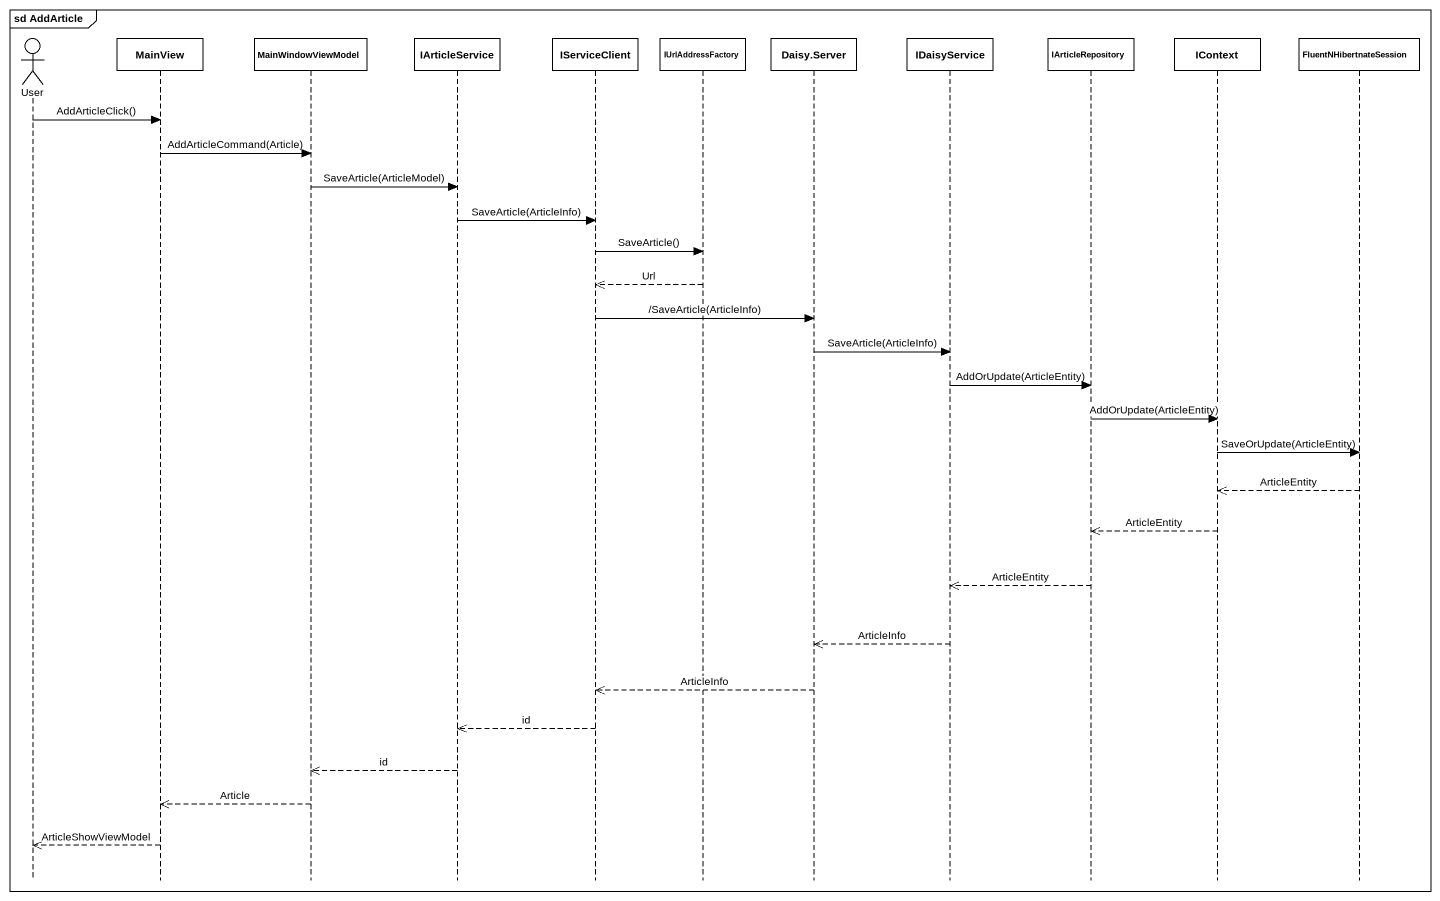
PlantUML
@startuml
mainframe sd AddArticle
hide footbox
actor User
participant MainView #FFFFFF
participant MainWindowViewModel #FFFFFF
participant IArticleService #FFFFFF
participant IServiceClient #FFFFFF
participant IUrlAddressFactory #FFFFFF
participant "Daisy.Server" as Daisy_Server #FFFFFF
participant IDaisyService #FFFFFF
participant IArticleRepository #FFFFFF
participant IContext #FFFFFF
participant FluentNHibertnateSession #FFFFFF

User -> MainView : AddArticleClick()
MainView -> MainWindowViewModel : AddArticleCommand(Article)
MainWindowViewModel -> IArticleService : SaveArticle(ArticleModel)
IArticleService -> IServiceClient : SaveArticle(ArticleInfo)
IServiceClient -> IUrlAddressFactory : SaveArticle()
IUrlAddressFactory -->> IServiceClient : Url
IServiceClient -> Daisy_Server : /SaveArticle(ArticleInfo)
Daisy_Server -> IDaisyService : SaveArticle(ArticleInfo)
IDaisyService -> IArticleRepository : AddOrUpdate(ArticleEntity)
IArticleRepository -> IContext : AddOrUpdate(ArticleEntity)
IContext -> FluentNHibertnateSession : SaveOrUpdate(ArticleEntity)
FluentNHibertnateSession -->> IContext : ArticleEntity
IContext -->> IArticleRepository : ArticleEntity
IArticleRepository -->> IDaisyService : ArticleEntity
IDaisyService -->> Daisy_Server : ArticleInfo
Daisy_Server -->> IServiceClient : ArticleInfo
IServiceClient -->> IArticleService : id
IArticleService -->> MainWindowViewModel : id
MainWindowViewModel -->> MainView : Article
MainView -->> User : ArticleShowViewModel
@enduml
